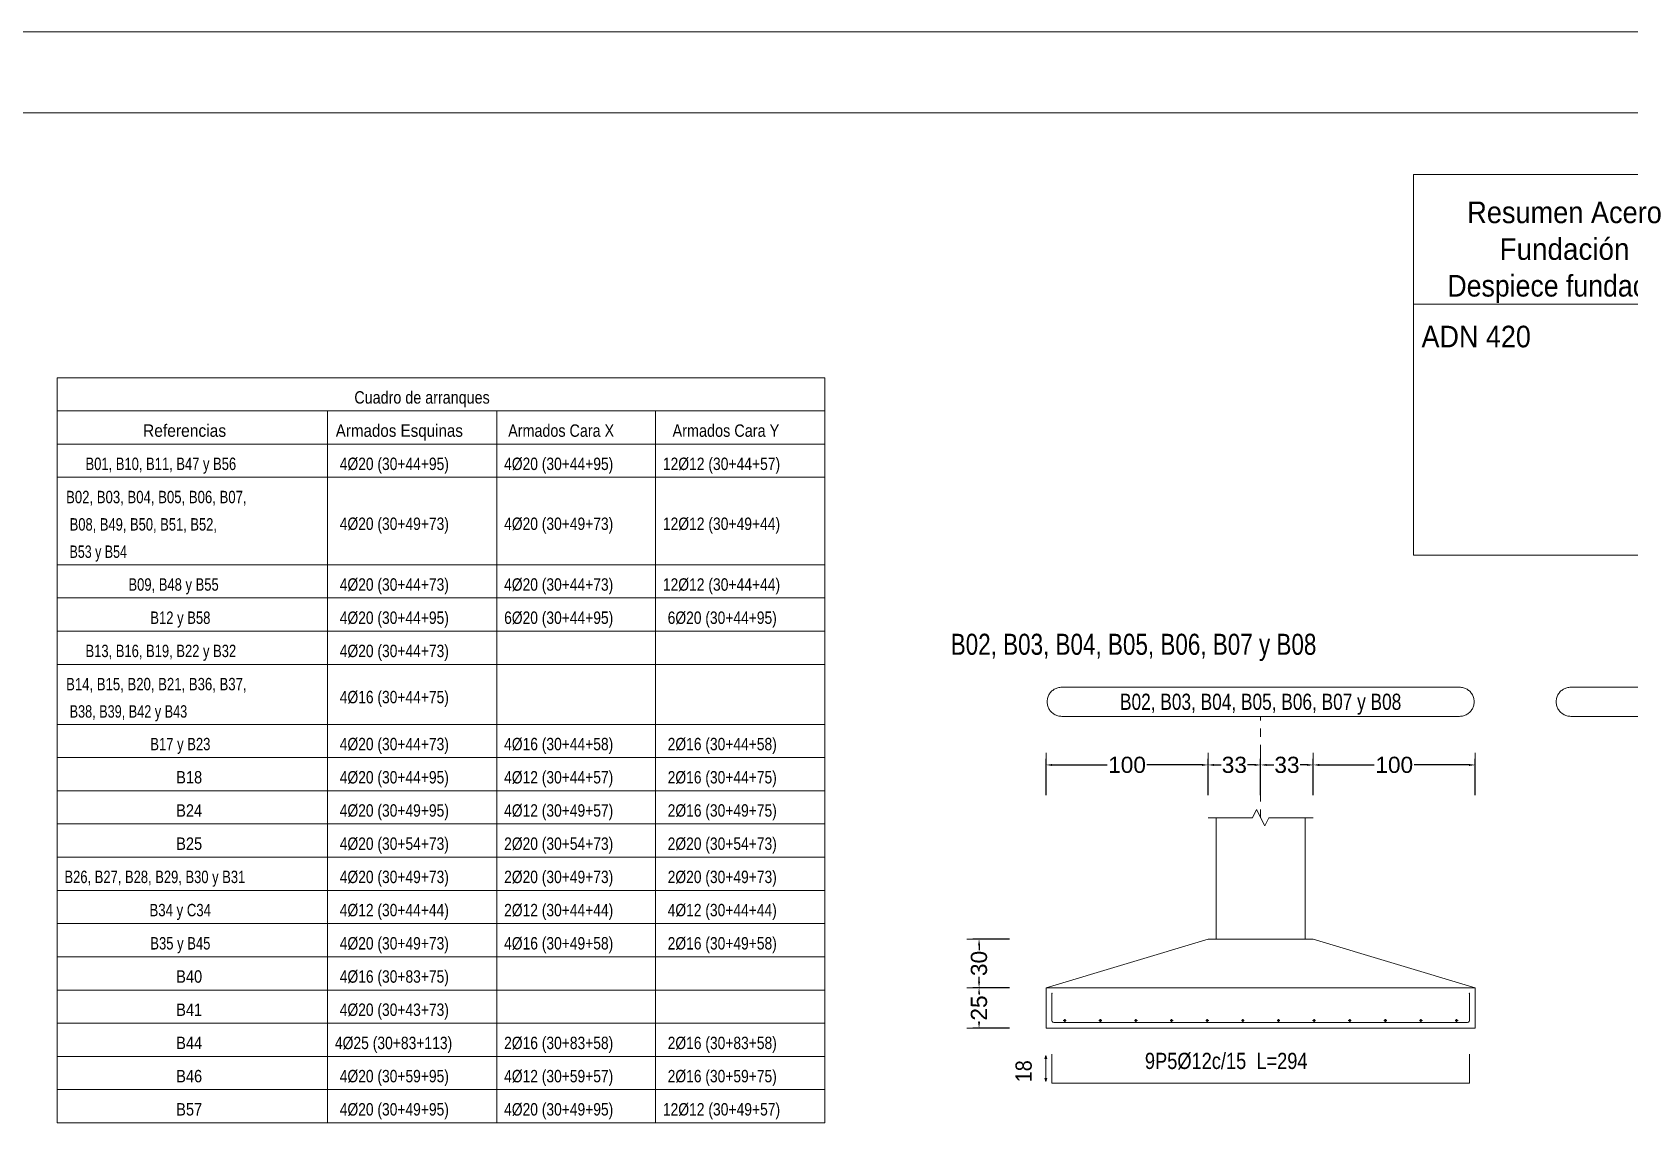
# Model space of a CAD drawing. Header units: millimetres. Extents: x 0 to 147, y 0 to 144.
# Drawn here: x 103.05 to 122.77, y 127.46 to 141.17 of the extents above; entities that cross this region are included whole.
import ezdxf
from ezdxf.enums import TextEntityAlignment as Align

# ---------------------------------------------------------------- set-up
doc = ezdxf.new("R2010")
doc.units = ezdxf.units.MM
doc.linetypes.add('CYPE_PUNTO', pattern=[0.075, 0, -0.075])
for name, color, linetype, lineweight in [('CIM_COTAS', 2, 'Continuous', 0), ('CIM_CUADRO_ARRANQUE', 1, 'Continuous', 9), ('CIM_DIB_ARMADOS', 4, 'Continuous', 0), ('CIM_GEOMETRIA', 2, 'Continuous', 0), ('CIM_REFEREN', 2, 'Continuous', 0), ('CIM_TXT_ARMADOS', 3, 'Continuous', 0), ('RECUAD_LIMITES', 2, 'Continuous', 0), ('RECUAD_MARCO', 1, 'Continuous', 20), ('TABLAS', 1, 'Continuous', 0), ('TEXTO_TABLAS', 1, 'Continuous', 0)]:
    doc.layers.add(name, color=color, linetype=linetype, lineweight=lineweight)
doc.styles.add('CYPETXT_0.3_romans', font='arial.ttf', dxfattribs={"height": 0.2})
doc.styles.add('CYPETXT_romans', font='arial.ttf', dxfattribs={"height": 0.2})
doc.dimstyles.new('cype_arrow', dxfattribs={"dimtxt": 0.18, "dimasz": 0.075, "dimexe": 0.075, "dimexo": 0.075, "dimgap": 0, "dimtad": 0, "dimdec": 4, "dimzin": 0, "dimdsep": 46, "dimtxsty": 'CYPETXT_0.3_romans', "dimcen": 0.09, "dimadec": 0, "dimazin": 0, "dimtfac": 1, "dimtdec": 4, "dimtofl": 0, "dimtmove": 2, "dimatfit": 3, "dimfxl": 1, "dimtolj": 1, "dimtzin": 0, "dimarcsym": 0})

# ---------------------------------------------------------------- blocks, each defined once
blk = doc.blocks.new('*D14')
at = {"layer": 'CIM_COTAS', "color": 0, "lineweight": -2, "transparency": 16777216}
for p, q in [((115.574, 131.745), (115.574, 132.195)), ((117.574, 131.745), (117.574, 132.195)), ((115.649, 132.12), (116.328, 132.12)), ((117.499, 132.12), (116.82, 132.12))]:
    blk.add_line(p, q, dxfattribs=at)
at = {"layer": 'CIM_COTAS', "color": 0, "transparency": 16777216}
for points in [[(115.649, 132.132), (115.649, 132.107), (115.574, 132.12)], [(117.499, 132.132), (117.499, 132.107), (117.574, 132.12)]]:
    blk.add_solid(points, dxfattribs=at)
at = {"layer": 'Defpoints', "color": 0, "transparency": 16777216}
for p in [(117.574, 132.12), (115.574, 131.67), (117.574, 131.67)]:
    blk.add_point(p, dxfattribs=at)
at = {"layer": 'CIM_COTAS', "color": 0, "transparency": 16777216, "insert": (116.574, 132.12), "char_height": 0.2, "attachment_point": 5, "style": 'CYPETXT_0.3_romans'}
blk.add_mtext('\\A1;100', dxfattribs=at)
blk = doc.blocks.new('*D15')
at = {"layer": 'CIM_COTAS', "color": 0, "lineweight": -2, "transparency": 16777216}
for p, q in [((117.574, 131.745), (117.574, 132.195)), ((118.224, 131.745), (118.224, 132.195)), ((117.649, 132.12), (117.735, 132.12)), ((118.149, 132.12), (118.063, 132.12))]:
    blk.add_line(p, q, dxfattribs=at)
at = {"layer": 'CIM_COTAS', "color": 0, "transparency": 16777216}
for points in [[(117.649, 132.132), (117.649, 132.107), (117.574, 132.12)], [(118.149, 132.132), (118.149, 132.107), (118.224, 132.12)]]:
    blk.add_solid(points, dxfattribs=at)
at = {"layer": 'Defpoints', "color": 0, "transparency": 16777216}
for p in [(118.224, 132.12), (117.574, 131.67), (118.224, 131.67)]:
    blk.add_point(p, dxfattribs=at)
at = {"layer": 'CIM_COTAS', "color": 0, "transparency": 16777216, "insert": (117.899, 132.12), "char_height": 0.2, "attachment_point": 5, "style": 'CYPETXT_0.3_romans'}
blk.add_mtext('\\A1;33', dxfattribs=at)
blk = doc.blocks.new('*D16')
at = {"layer": 'CIM_COTAS', "color": 0, "lineweight": -2, "transparency": 16777216}
for p, q in [((118.224, 131.745), (118.224, 132.195)), ((118.874, 131.745), (118.874, 132.195)), ((118.299, 132.12), (118.385, 132.12)), ((118.799, 132.12), (118.713, 132.12))]:
    blk.add_line(p, q, dxfattribs=at)
at = {"layer": 'CIM_COTAS', "color": 0, "transparency": 16777216}
for points in [[(118.299, 132.132), (118.299, 132.107), (118.224, 132.12)], [(118.799, 132.132), (118.799, 132.107), (118.874, 132.12)]]:
    blk.add_solid(points, dxfattribs=at)
at = {"layer": 'Defpoints', "color": 0, "transparency": 16777216}
for p in [(118.874, 132.12), (118.224, 131.67), (118.874, 131.67)]:
    blk.add_point(p, dxfattribs=at)
at = {"layer": 'CIM_COTAS', "color": 0, "transparency": 16777216, "insert": (118.549, 132.12), "char_height": 0.2, "attachment_point": 5, "style": 'CYPETXT_0.3_romans'}
blk.add_mtext('\\A1;33', dxfattribs=at)
blk = doc.blocks.new('*D17')
at = {"layer": 'CIM_COTAS', "color": 0, "lineweight": -2, "transparency": 16777216}
for p, q in [((118.874, 131.745), (118.874, 132.195)), ((120.874, 131.745), (120.874, 132.195)), ((118.949, 132.12), (119.628, 132.12)), ((120.799, 132.12), (120.12, 132.12))]:
    blk.add_line(p, q, dxfattribs=at)
at = {"layer": 'CIM_COTAS', "color": 0, "transparency": 16777216}
for points in [[(118.949, 132.132), (118.949, 132.107), (118.874, 132.12)], [(120.799, 132.132), (120.799, 132.107), (120.874, 132.12)]]:
    blk.add_solid(points, dxfattribs=at)
at = {"layer": 'Defpoints', "color": 0, "transparency": 16777216}
for p in [(120.874, 132.12), (118.874, 131.67), (120.874, 131.67)]:
    blk.add_point(p, dxfattribs=at)
at = {"layer": 'CIM_COTAS', "color": 0, "transparency": 16777216, "insert": (119.874, 132.12), "char_height": 0.2, "attachment_point": 5, "style": 'CYPETXT_0.3_romans'}
blk.add_mtext('\\A1;100', dxfattribs=at)
blk = doc.blocks.new('*D18')
at = {"layer": 'CIM_COTAS', "color": 0, "lineweight": -2, "transparency": 16777216}
for p, q in [((115.121, 129.369), (114.671, 129.369)), ((114.746, 129.294), (114.746, 129.285)), ((115.121, 128.869), (114.671, 128.869)), ((114.746, 128.944), (114.746, 128.953))]:
    blk.add_line(p, q, dxfattribs=at)
at = {"layer": 'CIM_COTAS', "color": 0, "transparency": 16777216}
for points in [[(114.734, 129.294), (114.759, 129.294), (114.746, 129.369)], [(114.734, 128.944), (114.759, 128.944), (114.746, 128.869)]]:
    blk.add_solid(points, dxfattribs=at)
at = {"layer": 'Defpoints', "color": 0, "transparency": 16777216}
for p in [(114.746, 129.369), (115.196, 129.369), (115.196, 128.869)]:
    blk.add_point(p, dxfattribs=at)
at = {"layer": 'CIM_COTAS', "color": 0, "transparency": 16777216, "insert": (114.746, 129.119), "char_height": 0.2, "attachment_point": 5, "rotation": 90, "style": 'CYPETXT_0.3_romans'}
blk.add_mtext('\\A1;25', dxfattribs=at)
blk = doc.blocks.new('*D19')
at = {"layer": 'CIM_COTAS', "color": 0, "lineweight": -2, "transparency": 16777216}
for p, q in [((115.121, 129.969), (114.671, 129.969)), ((114.746, 129.894), (114.746, 129.833)), ((114.746, 129.444), (114.746, 129.504)), ((115.121, 129.369), (114.671, 129.369))]:
    blk.add_line(p, q, dxfattribs=at)
at = {"layer": 'CIM_COTAS', "color": 0, "transparency": 16777216}
for points in [[(114.734, 129.894), (114.759, 129.894), (114.746, 129.969)], [(114.734, 129.444), (114.759, 129.444), (114.746, 129.369)]]:
    blk.add_solid(points, dxfattribs=at)
at = {"layer": 'Defpoints', "color": 0, "transparency": 16777216}
for p in [(114.746, 129.969), (115.196, 129.969), (115.196, 129.369)]:
    blk.add_point(p, dxfattribs=at)
at = {"layer": 'CIM_COTAS', "color": 0, "transparency": 16777216, "insert": (114.746, 129.669), "char_height": 0.2, "attachment_point": 5, "rotation": 90, "style": 'CYPETXT_0.3_romans'}
blk.add_mtext('\\A1;30', dxfattribs=at)

msp = doc.modelspace()

# ---------------------------------------------------------------- hatches: boundary and pattern name
at = {"layer": 'CIM_DIB_ARMADOS'}
h = msp.add_hatch(color=256, dxfattribs=at)
edge = h.paths.add_edge_path(flags=0)
edge.add_arc((115.6462, 129.30067), 0.0016, 0, 360)
h = msp.add_hatch(color=256, dxfattribs=at)
edge = h.paths.add_edge_path(flags=0)
edge.add_arc((120.8022, 129.30067), 0.0016, 0, 360)

# ---------------------------------------------------------------- linework, layer by layer
at = {"layer": 'CIM_COTAS', "linetype": 'CYPE_PUNTO'}
msp.add_line((118.2242, 131.46867), (118.2242, 132.71967), dxfattribs=at)
at = {"layer": 'CIM_COTAS'}
for p, q in [((115.5742, 131.96967), (115.5742, 132.26967)), ((117.5742, 131.96967), (117.5742, 132.26967)), ((117.5742, 131.96967), (117.5742, 132.26967)), ((118.2242, 131.96967), (118.2242, 132.26967)), ((118.2242, 131.96967), (118.2242, 132.26967)), ((118.8742, 131.96967), (118.8742, 132.26967)), ((118.8742, 131.96967), (118.8742, 132.26967)), ((120.8742, 131.96967), (120.8742, 132.26967)), ((114.5962, 129.96867), (114.8962, 129.96867)), ((114.5962, 129.36867), (114.8962, 129.36867)), ((114.5962, 129.36867), (114.8962, 129.36867)), ((114.5962, 128.86867), (114.8962, 128.86867))]:
    msp.add_line(p, q, dxfattribs=at)
msp.add_lwpolyline([(120.6812, 133.07967), (120.69322, 133.07927), (120.70519, 133.07807), (120.71705, 133.07607), (120.72875, 133.07328), (120.74024, 133.06971), (120.75147, 133.06539), (120.76238, 133.06033), (120.77293, 133.05454), (120.78307, 133.04807), (120.79275, 133.04094), (120.80194, 133.03317), (120.81059, 133.02481), (120.81866, 133.01589), (120.82611, 133.00644), (120.83292, 132.99653), (120.83905, 132.98618), (120.84447, 132.97544), (120.84917, 132.96437), (120.85312, 132.953), (120.85629, 132.9414), (120.85869, 132.92961), (120.86029, 132.91769), (120.8611, 132.90569), (120.8611, 132.89366), (120.86029, 132.88165), (120.85869, 132.86973), (120.85629, 132.85794), (120.85312, 132.84634), (120.84917, 132.83498), (120.84447, 132.8239), (120.83905, 132.81317), (120.83292, 132.80282), (120.82611, 132.7929), (120.81866, 132.78346), (120.81059, 132.77454), (120.80194, 132.76617), (120.79275, 132.75841), (120.78307, 132.75127), (120.77293, 132.7448), (120.76238, 132.73902), (120.75147, 132.73396), (120.74024, 132.72963), (120.72875, 132.72607), (120.71705, 132.72328), (120.70519, 132.72128), (120.69322, 132.72007), (120.6812, 132.71967), (115.7672, 132.71967), (115.75518, 132.72007), (115.74321, 132.72128), (115.73134, 132.72328), (115.71964, 132.72607), (115.70815, 132.72963), (115.69693, 132.73396), (115.68602, 132.73902), (115.67547, 132.7448), (115.66533, 132.75127), (115.65564, 132.75841), (115.64646, 132.76617), (115.63781, 132.77454), (115.62974, 132.78346), (115.62229, 132.7929), (115.61548, 132.80282), (115.60935, 132.81317), (115.60392, 132.8239), (115.59923, 132.83498), (115.59528, 132.84634), (115.5921, 132.85794), (115.58971, 132.86973), (115.5881, 132.88165), (115.5873, 132.89366), (115.5873, 132.90569), (115.5881, 132.91769), (115.58971, 132.92961), (115.5921, 132.9414), (115.59528, 132.953), (115.59923, 132.96437), (115.60392, 132.97544), (115.60935, 132.98618), (115.61548, 132.99653), (115.62229, 133.00644), (115.62974, 133.01589), (115.63781, 133.02481), (115.64646, 133.03317), (115.65564, 133.04094), (115.66533, 133.04807), (115.67547, 133.05454), (115.68602, 133.06033), (115.69693, 133.06539), (115.70815, 133.06971), (115.71964, 133.07328), (115.73134, 133.07607), (115.74321, 133.07807), (115.75518, 133.07927), (115.7672, 133.07967), (120.6812, 133.07967)], close=True, dxfattribs=at)
msp.add_lwpolyline([(126.9682, 132.71967), (122.0542, 132.71967), (122.04218, 132.72007), (122.03021, 132.72128), (122.01834, 132.72328), (122.00664, 132.72607), (121.99515, 132.72963), (121.98393, 132.73396), (121.97302, 132.73902), (121.96247, 132.7448), (121.95233, 132.75127), (121.94264, 132.75841), (121.93346, 132.76617), (121.92481, 132.77454), (121.91674, 132.78346), (121.90929, 132.7929), (121.90248, 132.80282), (121.89635, 132.81317), (121.89092, 132.8239), (121.88623, 132.83498), (121.88228, 132.84634), (121.8791, 132.85794), (121.87671, 132.86973), (121.8751, 132.88165), (121.8743, 132.89366), (121.8743, 132.90569), (121.8751, 132.91769), (121.87671, 132.92961), (121.8791, 132.9414), (121.88228, 132.953), (121.88623, 132.96437), (121.89092, 132.97544), (121.89635, 132.98618), (121.90248, 132.99653), (121.90929, 133.00644), (121.91674, 133.01589), (121.92481, 133.02481), (121.93346, 133.03317), (121.94264, 133.04094), (121.95233, 133.04807), (121.96247, 133.05454), (121.97302, 133.06033), (121.98393, 133.06539), (121.99515, 133.06971), (122.00664, 133.07328), (122.01834, 133.07607), (122.03021, 133.07807), (122.04218, 133.07927), (122.0542, 133.07967), (126.9682, 133.07967)], dxfattribs=at)
at = {"layer": 'CIM_CUADRO_ARRANQUE'}
for p, q in [((103.3607, 136.9011), (112.8407, 136.9011)), ((103.3607, 136.9011), (103.3607, 127.7011)), ((112.8407, 136.9011), (112.8407, 127.7011)), ((103.3607, 136.4911), (112.8407, 136.4911)), ((106.7007, 136.4911), (106.7007, 127.7011)), ((108.7907, 136.4911), (108.7907, 127.7011)), ((110.7507, 136.4911), (110.7507, 127.7011)), ((103.3607, 136.0811), (112.8407, 136.0811)), ((103.3607, 135.6711), (112.8407, 135.6711)), ((103.3607, 134.5911), (112.8407, 134.5911)), ((103.3607, 134.1811), (112.8407, 134.1811)), ((103.3607, 133.7711), (112.8407, 133.7711)), ((103.3607, 133.3611), (112.8407, 133.3611)), ((103.3607, 132.6211), (112.8407, 132.6211)), ((103.3607, 132.2111), (112.8407, 132.2111)), ((103.3607, 131.8011), (112.8407, 131.8011)), ((103.3607, 131.3911), (112.8407, 131.3911)), ((103.3607, 130.9811), (112.8407, 130.9811)), ((103.3607, 130.5711), (112.8407, 130.5711)), ((103.3607, 130.1611), (112.8407, 130.1611)), ((103.3607, 129.7511), (112.8407, 129.7511)), ((103.3607, 129.3411), (112.8407, 129.3411)), ((103.3607, 128.9311), (112.8407, 128.9311)), ((103.3607, 128.5211), (112.8407, 128.5211)), ((103.3607, 128.1111), (112.8407, 128.1111)), ((103.3607, 127.7011), (112.8407, 127.7011))]:
    msp.add_line(p, q, dxfattribs=at)
at = {"layer": 'CIM_DIB_ARMADOS'}
for p, q in [((115.7862, 128.96467), (115.8222, 128.96467)), ((115.8042, 128.94667), (115.8042, 128.98267)), ((116.2262, 128.96467), (116.2622, 128.96467)), ((116.2442, 128.94667), (116.2442, 128.98267)), ((116.6662, 128.96467), (116.7022, 128.96467)), ((116.6842, 128.94667), (116.6842, 128.98267)), ((117.1062, 128.96467), (117.1422, 128.96467)), ((117.1242, 128.94667), (117.1242, 128.98267)), ((117.5462, 128.96467), (117.5822, 128.96467)), ((117.5642, 128.94667), (117.5642, 128.98267)), ((117.9862, 128.96467), (118.0222, 128.96467)), ((118.0042, 128.94667), (118.0042, 128.98267)), ((118.4262, 128.96467), (118.4622, 128.96467)), ((118.4442, 128.94667), (118.4442, 128.98267)), ((118.8662, 128.96467), (118.9022, 128.96467)), ((118.8842, 128.94667), (118.8842, 128.98267)), ((119.3062, 128.96467), (119.3422, 128.96467)), ((119.3242, 128.94667), (119.3242, 128.98267)), ((119.7462, 128.96467), (119.7822, 128.96467)), ((119.7642, 128.94667), (119.7642, 128.98267)), ((120.1862, 128.96467), (120.2222, 128.96467)), ((120.2042, 128.94667), (120.2042, 128.98267)), ((120.6262, 128.96467), (120.6622, 128.96467)), ((120.6442, 128.94667), (120.6442, 128.98267))]:
    msp.add_line(p, q, dxfattribs=at)
for points in [[(115.6462, 129.30067), (115.6462, 128.96467), (115.64941, 128.95267), (115.6582, 128.94389), (115.6702, 128.94067), (120.7782, 128.94067), (120.7902, 128.94389), (120.79898, 128.95267), (120.8022, 128.96467), (120.8022, 129.30067)], [(115.6462, 128.55067), (115.6462, 128.19067), (120.8022, 128.19067), (120.8022, 128.55067)]]:
    msp.add_lwpolyline(points, dxfattribs=at)
for centre, radius in [((115.6462, 129.30067), 0.0016), ((120.8022, 129.30067), 0.0016), ((115.8042, 128.96467), 0.012), ((116.2442, 128.96467), 0.012), ((116.6842, 128.96467), 0.012), ((117.1242, 128.96467), 0.012), ((117.5642, 128.96467), 0.012), ((118.0042, 128.96467), 0.012), ((118.4442, 128.96467), 0.012), ((118.8842, 128.96467), 0.012), ((119.3242, 128.96467), 0.012), ((119.7642, 128.96467), 0.012), ((120.2042, 128.96467), 0.012), ((120.6442, 128.96467), 0.012)]:
    msp.add_circle(centre, radius, dxfattribs=at)
at = {"layer": 'CIM_GEOMETRIA'}
for p, q in [((117.6742, 131.46867), (117.6742, 129.96867)), ((118.7742, 129.96867), (118.7742, 131.46867)), ((117.5742, 129.96867), (115.5742, 129.36867)), ((117.5742, 129.96867), (118.8742, 129.96867)), ((118.7742, 129.96867), (117.6742, 129.96867)), ((120.8742, 129.36867), (118.8742, 129.96867)), ((115.5742, 129.36867), (120.8742, 129.36867)), ((115.5742, 129.36867), (115.5742, 128.86867)), ((120.8742, 128.86867), (120.8742, 129.36867)), ((120.8742, 128.86867), (115.5742, 128.86867))]:
    msp.add_line(p, q, dxfattribs=at)
msp.add_lwpolyline([(117.5742, 131.46867), (118.1242, 131.46867), (118.1742, 131.56867), (118.2742, 131.36867), (118.3242, 131.46867), (118.8742, 131.46867)], dxfattribs=at)
at = {"layer": 'CIM_TXT_ARMADOS'}
for p, q in [((115.5587, 128.49047), (115.5712, 128.53047)), ((115.5837, 128.49047), (115.5712, 128.53047)), ((115.5712, 128.53047), (115.5712, 128.21087)), ((115.5587, 128.25087), (115.5712, 128.21087)), ((115.5837, 128.25087), (115.5712, 128.21087))]:
    msp.add_line(p, q, dxfattribs=at)
at = {"layer": 'RECUAD_LIMITES'}
msp.add_lwpolyline([(88.095, 99.17), (147.495, 99.17), (147.495, 141.17), (88.095, 141.17), (88.095, 99.17)], close=True, dxfattribs=at)
at = {"layer": 'RECUAD_MARCO'}
msp.add_lwpolyline([(90.595, 100.17), (146.495, 100.17), (146.495, 140.17), (90.595, 140.17), (90.595, 100.17)], close=True, dxfattribs=at)
at = {"layer": 'TABLAS'}
msp.add_line((120.1112, 137.80941), (129.1672, 137.80941), dxfattribs=at)
msp.add_lwpolyline([(120.1112, 134.70941), (129.1672, 134.70941), (129.1672, 139.40941), (120.1112, 139.40941), (120.1112, 134.70941)], close=True, dxfattribs=at)

# ---------------------------------------------------------------- texts
at = {"layer": 'CIM_COTAS', "style": 'CYPETXT_romans', "width": 0.763399}
msp.add_text('B02, B03, B04, B05, B06, B07 y B08', height=0.2, dxfattribs=at).set_placement((118.2242, 132.89967), align=Align.MIDDLE_CENTER)
at = {"layer": 'CIM_CUADRO_ARRANQUE', "style": 'CYPETXT_romans'}
for s, height, width, p in [('Cuadro de arranques', 0.1533333, 0.826012, (107.0307, 136.73443)), ('Referencias', 0.1533333, 0.898061, (104.4207, 136.32443)), ('Armados Esquinas', 0.1533333, 0.873855, (106.8007, 136.32443)), ('Armados Cara X', 0.1533333, 0.826558, (108.9307, 136.32443)), ('Armados Cara Y', 0.1533333, 0.832507, (110.9607, 136.32443)), ('B01, B10, B11, B47 y B56', 0.1533333, 0.747487, (103.7107, 135.91443)), ('4%%c20 (30+44+95)', 0.1533333, 0.796883, (106.8507, 135.91443)), ('4%%c20 (30+44+95)', 0.1533333, 0.796883, (108.8807, 135.91443)), ('12%%c12 (30+44+57)', 0.1533333, 0.800378, (110.8407, 135.91443)), ('B02, B03, B04, B05, B06, B07,', 0.1533333, 0.75788, (103.4707, 135.50443)), (' B08, B49, B50, B51, B52,', 0.1533333, 0.74511, (103.4707, 135.16693)), ('4%%c20 (30+49+73)', 0.1533333, 0.796883, (106.8507, 135.17443)), ('4%%c20 (30+49+73)', 0.1533333, 0.796883, (108.8807, 135.17443)), ('12%%c12 (30+49+44)', 0.1533333, 0.800378, (110.8407, 135.17443)), (' B53 y B54', 0.153333, 0.716548, (103.4707, 134.82943)), ('B09, B48 y B55', 0.1533333, 0.749096, (104.2407, 134.42443)), ('4%%c20 (30+44+73)', 0.1533333, 0.796883, (106.8507, 134.42443)), ('4%%c20 (30+44+73)', 0.1533333, 0.796883, (108.8807, 134.42443)), ('12%%c12 (30+44+44)', 0.1533333, 0.800378, (110.8407, 134.42443)), ('B12 y B58', 0.153333, 0.751136, (104.5107, 134.01443)), ('4%%c20 (30+44+95)', 0.1533333, 0.796883, (106.8507, 134.01443)), ('6%%c20 (30+44+95)', 0.1533333, 0.796883, (108.8807, 134.01443)), ('6%%c20 (30+44+95)', 0.1533333, 0.796883, (110.9007, 134.01443)), ('B13, B16, B19, B22 y B32', 0.1533333, 0.747487, (103.7107, 133.60443)), ('4%%c20 (30+44+73)', 0.1533333, 0.796883, (106.8507, 133.60443)), ('B14, B15, B20, B21, B36, B37,', 0.1533333, 0.75788, (103.4707, 133.19443)), ('4%%c16 (30+44+75)', 0.1533333, 0.796883, (106.8507, 133.03443)), (' B38, B39, B42 y B43', 0.1533333, 0.730238, (103.4707, 132.85693)), ('B17 y B23', 0.153333, 0.751136, (104.5107, 132.45443)), ('4%%c20 (30+44+73)', 0.1533333, 0.796883, (106.8507, 132.45443)), ('4%%c16 (30+44+58)', 0.1533333, 0.796883, (108.8807, 132.45443)), ('2%%c16 (30+44+58)', 0.1533333, 0.796883, (110.9007, 132.45443)), ('B18', 0.153333, 0.840522, (104.8307, 132.04443)), ('4%%c20 (30+44+95)', 0.1533333, 0.796883, (106.8507, 132.04443)), ('4%%c12 (30+44+57)', 0.1533333, 0.796883, (108.8807, 132.04443)), ('2%%c16 (30+44+75)', 0.1533333, 0.796883, (110.9007, 132.04443)), ('B24', 0.153333, 0.840522, (104.8307, 131.63443)), ('4%%c20 (30+49+95)', 0.1533333, 0.796883, (106.8507, 131.63443)), ('4%%c12 (30+49+57)', 0.1533333, 0.796883, (108.8807, 131.63443)), ('2%%c16 (30+49+75)', 0.1533333, 0.796883, (110.9007, 131.63443)), ('B25', 0.153333, 0.840522, (104.8307, 131.22443)), ('4%%c20 (30+54+73)', 0.1533333, 0.796883, (106.8507, 131.22443)), ('2%%c20 (30+54+73)', 0.1533333, 0.796883, (108.8807, 131.22443)), ('2%%c20 (30+54+73)', 0.1533333, 0.796883, (110.9007, 131.22443)), ('B26, B27, B28, B29, B30 y B31', 0.1533333, 0.747088, (103.4507, 130.81443)), ('4%%c20 (30+49+73)', 0.1533333, 0.796883, (106.8507, 130.81443)), ('2%%c20 (30+49+73)', 0.1533333, 0.796883, (108.8807, 130.81443)), ('2%%c20 (30+49+73)', 0.1533333, 0.796883, (110.9007, 130.81443)), ('B34 y C34', 0.153333, 0.759247, (104.5007, 130.40443)), ('4%%c12 (30+44+44)', 0.1533333, 0.796883, (106.8507, 130.40443)), ('2%%c12 (30+44+44)', 0.1533333, 0.796883, (108.8807, 130.40443)), ('4%%c12 (30+44+44)', 0.1533333, 0.796883, (110.9007, 130.40443)), ('B35 y B45', 0.153333, 0.751136, (104.5107, 129.99443)), ('4%%c20 (30+49+73)', 0.1533333, 0.796883, (106.8507, 129.99443)), ('4%%c16 (30+49+58)', 0.1533333, 0.796883, (108.8807, 129.99443)), ('2%%c16 (30+49+58)', 0.1533333, 0.796883, (110.9007, 129.99443)), ('B40', 0.153333, 0.840522, (104.8307, 129.58443)), ('4%%c16 (30+83+75)', 0.1533333, 0.796883, (106.8507, 129.58443)), ('B41', 0.153333, 0.840522, (104.8307, 129.17443)), ('4%%c20 (30+43+73)', 0.1533333, 0.796883, (106.8507, 129.17443)), ('B44', 0.153333, 0.840522, (104.8307, 128.76443)), ('4%%c25 (30+83+113)', 0.1533333, 0.800378, (106.7907, 128.76443)), ('2%%c16 (30+83+58)', 0.1533333, 0.796883, (108.8807, 128.76443)), ('2%%c16 (30+83+58)', 0.1533333, 0.796883, (110.9007, 128.76443)), ('B46', 0.153333, 0.840522, (104.8307, 128.35443)), ('4%%c20 (30+59+95)', 0.1533333, 0.796883, (106.8507, 128.35443)), ('4%%c12 (30+59+57)', 0.1533333, 0.796883, (108.8807, 128.35443)), ('2%%c16 (30+59+75)', 0.1533333, 0.796883, (110.9007, 128.35443)), ('B57', 0.153333, 0.840522, (104.8307, 127.94443)), ('4%%c20 (30+49+95)', 0.1533333, 0.796883, (106.8507, 127.94443)), ('4%%c20 (30+49+95)', 0.1533333, 0.796883, (108.8807, 127.94443)), ('12%%c12 (30+49+57)', 0.1533333, 0.800378, (110.8407, 127.94443))]:
    msp.add_text(s, height=height, dxfattribs=dict(at, width=width)).set_placement(p, align=Align.TOP_LEFT)
at = {"layer": 'CIM_REFEREN', "style": 'CYPETXT_romans', "width": 0.763399}
msp.add_text('B02, B03, B04, B05, B06, B07 y B08', height=0.26, dxfattribs=at).set_placement((114.3962, 133.73967), align=Align.TOP_LEFT)
at = {"layer": 'CIM_TXT_ARMADOS', "style": 'CYPETXT_romans', "width": 0.872274}
msp.add_text('18', height=0.2, rotation=90, dxfattribs=at).set_placement((115.3962, 128.20267))
at = {"layer": 'CIM_TXT_ARMADOS', "style": 'CYPETXT_romans', "width": 0.805689}
msp.add_text('9P5%%c12c/15  L=294', height=0.2, dxfattribs=at).set_placement((116.7947, 128.36567))
at = {"layer": 'TEXTO_TABLAS', "style": 'CYPETXT_romans'}
for s, height, width, p in [('Resumen Acero', 0.2666667, 0.899775, (121.9772, 138.94275)), ('Fundación', 0.266667, 0.921777, (121.9772, 138.48941)), ('Despiece fundación', 0.2666667, 0.88412, (121.9772, 138.03608))]:
    msp.add_text(s, height=height, dxfattribs=dict(at, width=width)).set_placement(p, align=Align.MIDDLE_CENTER)
at = {"layer": 'TEXTO_TABLAS', "style": 'CYPETXT_romans', "width": 0.893197}
msp.add_text('ADN 420', height=0.266667, dxfattribs=at).set_placement((120.2112, 137.40941), align=Align.MIDDLE_LEFT)

# ---------------------------------------------------------------- dimensions: what is measured, and where the dimension line sits
at = {"layer": 'CIM_COTAS'}
for p1, p2, text, picture, middle in [((115.5742, 131.66967), (117.5742, 131.66967), '100', '*D14', (116.5742, 132.11967)), ((117.5742, 131.66967), (118.2242, 131.66967), '33', '*D15', (117.8992, 132.11967)), ((118.2242, 131.66967), (118.8742, 131.66967), '33', '*D16', (118.5492, 132.11967)), ((118.8742, 131.66967), (120.8742, 131.66967), '100', '*D17', (119.8742, 132.11967)), ((115.1962, 129.36867), (115.1962, 129.96867), '30', '*D19', (114.7462, 129.66867)), ((115.1962, 128.86867), (115.1962, 129.36867), '25', '*D18', (114.7462, 129.11867))]:
    dim = msp.add_aligned_dim(p1=p1, p2=p2, distance=0.45, text=text, dimstyle='cype_arrow', dxfattribs=at)
    dim.commit()
    dim.dimension.update_dxf_attribs({"geometry": picture, "text_midpoint": middle})

doc.saveas('drawing.dxf')
